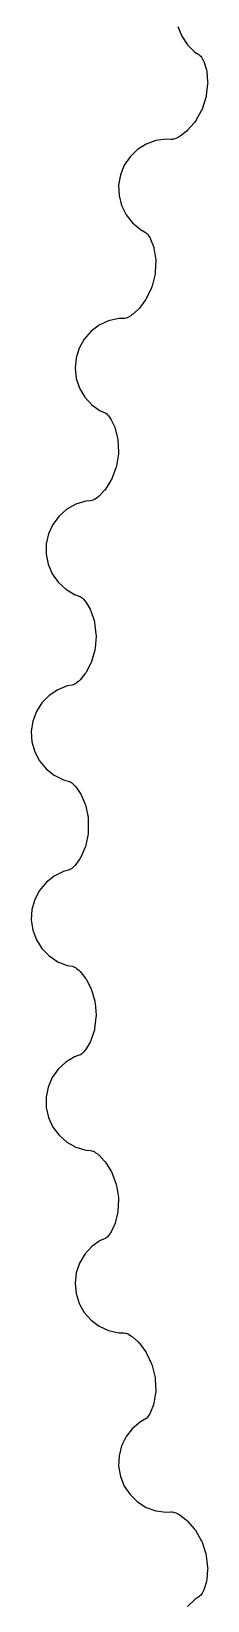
# Model space of a CAD drawing. Header units: metres. Extents: x -60 to 61, y -61 to 61.
# Drawn here: x -60.47 to -55.95, y -19.8 to 20.3 of the extents above; entities that cross this region are included whole.
import ezdxf

# ---------------------------------------------------------------- set-up
doc = ezdxf.new("R2010")
doc.units = ezdxf.units.M

msp = doc.modelspace()

# ---------------------------------------------------------------- linework, layer by layer
for p, q in [((-56.7132, 20.4183), (-56.6164, 20.1726)), ((-56.6164, 20.1726), (-56.4707, 19.9523)), ((-56.4707, 19.9523), (-56.2822, 19.7671)), ((-56.2822, 19.7671), (-56.178, 19.7006)), ((-56.178, 19.7006), (-56.1526, 19.6821)), ((-56.1526, 19.6821), (-56.1297, 19.6606)), ((-56.1297, 19.6606), (-56.1098, 19.6364)), ((-56.1098, 19.6364), (-56.0909, 19.606)), ((-56.0909, 19.606), (-56.0573, 19.5417)), ((-56.0573, 19.5417), (-56.0444, 19.5131)), ((-56.0444, 19.5131), (-56.0389, 19.4965)), ((-56.0389, 19.4965), (-55.9837, 19.3101)), ((-55.9837, 19.3101), (-55.9767, 19.2794)), ((-55.9767, 19.2794), (-55.9744, 19.2608)), ((-55.9744, 19.2608), (-55.952, 19.0027)), ((-55.9527, 18.9523), (-55.9872, 18.6553)), ((-55.9512, 18.9713), (-55.9527, 18.9523)), ((-55.952, 19.0027), (-55.9512, 18.9713)), ((-55.9981, 18.6059), (-56.0958, 18.3091)), ((-55.9928, 18.6244), (-55.9981, 18.6059)), ((-55.9872, 18.6553), (-55.9928, 18.6244)), ((-56.1164, 18.2629), (-56.2652, 18.0036)), ((-56.1075, 18.2799), (-56.1164, 18.2629)), ((-56.0958, 18.3091), (-56.1075, 18.2799)), ((-56.5027, 17.7342), (-56.6579, 17.617)), ((-56.4881, 17.7461), (-56.5027, 17.7342)), ((-56.4659, 17.7683), (-56.4881, 17.7461)), ((-56.2945, 17.9626), (-56.4659, 17.7683)), ((-56.2824, 17.9774), (-56.2945, 17.9626)), ((-56.2652, 18.0036), (-56.2824, 17.9774)), ((-57.748, 17.2762), (-57.9379, 17.0925)), ((-57.5241, 17.4164), (-57.748, 17.2762)), ((-57.2759, 17.507), (-57.5241, 17.4164)), ((-57.0143, 17.544), (-57.2759, 17.507)), ((-56.8911, 17.5355), (-57.0143, 17.544)), ((-56.8553, 17.5356), (-56.8911, 17.5355)), ((-56.8242, 17.5398), (-56.8553, 17.5356)), ((-56.7939, 17.548), (-56.8242, 17.5398)), ((-56.7648, 17.5599), (-56.7939, 17.548)), ((-56.6995, 17.5915), (-56.7648, 17.5599)), ((-56.6841, 17.5997), (-56.6995, 17.5915)), ((-56.6579, 17.617), (-56.6841, 17.5997)), ((-58.0854, 16.8734), (-58.1841, 16.6284)), ((-57.9379, 17.0925), (-58.0854, 16.8734)), ((-58.1841, 16.6284), (-58.2298, 16.3682)), ((-58.2298, 16.3682), (-58.2203, 16.1042)), ((-58.2203, 16.1042), (-58.1562, 15.8479)), ((-58.1562, 15.8479), (-58.0402, 15.6106)), ((-58.0402, 15.6106), (-57.8773, 15.4026)), ((-57.8773, 15.4026), (-57.6749, 15.233)), ((-57.6749, 15.233), (-57.5656, 15.175)), ((-57.5656, 15.175), (-57.5388, 15.1586)), ((-57.5388, 15.1586), (-57.5144, 15.1389)), ((-57.5144, 15.1389), (-57.4925, 15.1164)), ((-57.4925, 15.1164), (-57.4713, 15.0875)), ((-57.4713, 15.0875), (-57.4326, 15.0262)), ((-57.4326, 15.0262), (-57.4176, 14.9987)), ((-57.4176, 14.9987), (-57.4108, 14.9826)), ((-57.4108, 14.9826), (-57.341, 14.8011)), ((-57.341, 14.8011), (-57.3315, 14.7711)), ((-57.3315, 14.7711), (-57.3277, 14.7527)), ((-57.3277, 14.7527), (-57.2849, 14.4972)), ((-57.2816, 14.4469), (-57.2924, 14.1481)), ((-57.2849, 14.4972), (-57.2816, 14.466)), ((-57.2816, 14.466), (-57.2816, 14.4469)), ((-57.2993, 14.098), (-57.3731, 13.7944)), ((-57.2955, 14.1169), (-57.2993, 14.098)), ((-57.2924, 14.1481), (-57.2955, 14.1169)), ((-57.39, 13.7467), (-57.5177, 13.4764)), ((-57.3825, 13.7644), (-57.39, 13.7467)), ((-57.3731, 13.7944), (-57.3825, 13.7644)), ((-57.5437, 13.4332), (-57.6991, 13.2259)), ((-57.5328, 13.4489), (-57.5437, 13.4332)), ((-57.5177, 13.4764), (-57.5328, 13.4489)), ((-58.4858, 12.9011), (-58.726, 12.791)), ((-58.228, 12.9587), (-58.4858, 12.9011)), ((-58.1044, 12.96), (-58.228, 12.9587)), ((-58.0687, 12.963), (-58.1044, 12.96)), ((-58.0381, 12.9697), (-58.0687, 12.963)), ((-58.0085, 12.9803), (-58.0381, 12.9697)), ((-57.9805, 12.9944), (-58.0085, 12.9803)), ((-57.9179, 13.0311), (-57.9805, 12.9944)), ((-57.9032, 13.0405), (-57.9179, 13.0311)), ((-57.8784, 13.0599), (-57.9032, 13.0405)), ((-57.7331, 13.189), (-57.8784, 13.0599)), ((-57.7195, 13.202), (-57.7331, 13.189)), ((-57.6991, 13.2259), (-57.7195, 13.202)), ((-59.1127, 12.4353), (-59.2424, 12.2052)), ((-58.938, 12.6335), (-59.1127, 12.4353)), ((-58.726, 12.791), (-58.938, 12.6335)), ((-59.2424, 12.2052), (-59.3213, 11.9531)), ((-59.3213, 11.9531), (-59.3462, 11.6901)), ((-59.3462, 11.6901), (-59.3158, 11.4277)), ((-59.3158, 11.4277), (-59.2315, 11.1773)), ((-59.2315, 11.1773), (-59.097, 10.95)), ((-59.097, 10.95), (-58.9182, 10.7556)), ((-58.9182, 10.7556), (-58.7027, 10.6025)), ((-58.7027, 10.6025), (-58.5893, 10.5534)), ((-58.5893, 10.5534), (-58.5613, 10.5392)), ((-58.5613, 10.5392), (-58.5353, 10.5215)), ((-58.5353, 10.5215), (-58.5118, 10.5008)), ((-58.5118, 10.5008), (-58.4883, 10.4737)), ((-58.4883, 10.4737), (-58.4449, 10.4156)), ((-58.4449, 10.4156), (-58.4277, 10.3894)), ((-58.4277, 10.3894), (-58.4196, 10.3739)), ((-58.4196, 10.3739), (-58.3356, 10.1986)), ((-58.3356, 10.1986), (-58.3239, 10.1695)), ((-58.3239, 10.1695), (-58.3186, 10.1514)), ((-58.3186, 10.1514), (-58.2556, 9.9001)), ((-58.2556, 9.9001), (-58.2499, 9.86922)), ((-58.2499, 9.86922), (-58.2484, 9.85017)), ((-58.2484, 9.85017), (-58.2353, 9.55148)), ((-58.2383, 9.50101), (-58.2878, 9.19247)), ((-58.2359, 9.5201), (-58.2383, 9.50101)), ((-58.2353, 9.55148), (-58.2359, 9.5201)), ((-58.4195, 8.83537), (-58.4291, 8.81882)), ((-58.4066, 8.86398), (-58.4195, 8.83537)), ((-58.3008, 9.14362), (-58.4066, 8.86398)), ((-58.2947, 9.16185), (-58.3008, 9.14362)), ((-58.2878, 9.19247), (-58.2947, 9.16185)), ((-58.7331, 8.42012), (-58.7562, 8.39888)), ((-58.5984, 8.56041), (-58.7331, 8.42012)), ((-58.5859, 8.57446), (-58.5984, 8.56041)), ((-58.5675, 8.59988), (-58.5859, 8.57446)), ((-58.4291, 8.81882), (-58.5675, 8.59988)), ((-59.5566, 8.08484), (-59.7555, 7.9109)), ((-59.3259, 8.21358), (-59.5566, 8.08484)), ((-59.0736, 8.29152), (-59.3259, 8.21358)), ((-58.9504, 8.30264), (-59.0736, 8.29152)), ((-58.9151, 8.30841), (-58.9504, 8.30264)), ((-58.8851, 8.31758), (-58.9151, 8.30841)), ((-58.8564, 8.33043), (-58.8851, 8.31758)), ((-58.8296, 8.34677), (-58.8564, 8.33043)), ((-58.7702, 8.38835), (-58.8296, 8.34677)), ((-58.7562, 8.39888), (-58.7702, 8.38835)), ((-59.9138, 7.69954), (-60.0248, 7.45975)), ((-59.7555, 7.9109), (-59.9138, 7.69954)), ((-60.0248, 7.45975), (-60.0835, 7.20221)), ((-60.0835, 7.20221), (-60.0873, 6.93811)), ((-60.0873, 6.93811), (-60.0362, 6.67892)), ((-60.0362, 6.67892), (-59.9323, 6.43604)), ((-59.9323, 6.43604), (-59.7801, 6.22008)), ((-59.7801, 6.22008), (-59.5864, 6.04047)), ((-59.5864, 6.04047), (-59.3596, 5.90508)), ((-59.3596, 5.90508), (-59.2426, 5.86516)), ((-59.2426, 5.86516), (-59.2135, 5.85318)), ((-59.2135, 5.85318), (-59.1862, 5.83765)), ((-59.1862, 5.83765), (-59.1611, 5.81883)), ((-59.1611, 5.81883), (-59.1356, 5.79367)), ((-59.1356, 5.79367), (-59.0877, 5.73923)), ((-59.0877, 5.73923), (-59.0685, 5.7144)), ((-59.0685, 5.7144), (-59.0592, 5.69968)), ((-59.0592, 5.69968), (-58.9615, 5.53156)), ((-58.9615, 5.53156), (-58.9475, 5.50348)), ((-58.9475, 5.50348), (-58.9408, 5.48586)), ((-58.9408, 5.48586), (-58.858, 5.24039)), ((-58.858, 5.24039), (-58.8499, 5.21007)), ((-58.8499, 5.21007), (-58.8468, 5.19119)), ((-58.8468, 5.19119), (-58.8101, 4.89449)), ((-58.809, 4.84393), (-58.8338, 4.53242)), ((-58.8101, 4.89449), (-58.8082, 4.86314)), ((-58.8082, 4.86314), (-58.809, 4.84393)), ((-58.8429, 4.48268), (-58.9262, 4.19554)), ((-58.8383, 4.50136), (-58.8429, 4.48268)), ((-58.8338, 4.53242), (-58.8383, 4.50136)), ((-58.945, 4.14876), (-59.0656, 3.91951)), ((-58.9368, 4.16599), (-58.945, 4.14876)), ((-58.9262, 4.19554), (-58.9368, 4.16599)), ((-59.3597, 3.61285), (-59.3889, 3.60133)), ((-59.3322, 3.62794), (-59.3597, 3.61285)), ((-59.3068, 3.64636), (-59.3322, 3.62794)), ((-59.2508, 3.69255), (-59.3068, 3.64636)), ((-59.2377, 3.70415), (-59.2508, 3.69255)), ((-59.2164, 3.72716), (-59.2377, 3.70415)), ((-59.0933, 3.87769), (-59.2164, 3.72716)), ((-59.082, 3.8927), (-59.0933, 3.87769)), ((-59.0656, 3.91951), (-59.082, 3.8927)), ((-60.0107, 3.3275), (-60.1951, 3.13832)), ((-59.791, 3.47414), (-60.0107, 3.3275)), ((-59.5455, 3.5719), (-59.791, 3.47414)), ((-59.4237, 3.59277), (-59.5455, 3.5719)), ((-59.3889, 3.60133), (-59.4237, 3.59277)), ((-60.3362, 2.91501), (-60.4277, 2.66721)), ((-60.1951, 3.13832), (-60.3362, 2.91501)), ((-60.4277, 2.66721), (-60.4658, 2.40581)), ((-60.4658, 2.40581), (-60.4486, 2.14223)), ((-60.4486, 2.14223), (-60.377, 1.88791)), ((-60.377, 1.88791), (-60.2542, 1.65411)), ((-60.2542, 1.65411), (-60.0853, 1.45084)), ((-60.0853, 1.45084), (-59.878, 1.28722)), ((-59.878, 1.28722), (-59.6411, 1.17029)), ((-59.6411, 1.17029), (-59.5212, 1.13977)), ((-59.5212, 1.13977), (-59.4914, 1.13013)), ((-59.4914, 1.13013), (-59.4629, 1.11682)), ((-59.4629, 1.11682), (-59.4364, 1.10005)), ((-59.4364, 1.10005), (-59.409, 1.07706)), ((-59.409, 1.07706), (-59.3569, 1.02661)), ((-59.3569, 1.02661), (-59.3358, 1.0034)), ((-59.3358, 1.0034), (-59.3253, 0.9894)), ((-59.3253, 0.9894), (-59.2146, 0.82956)), ((-59.2146, 0.82956), (-59.1984, 0.80267)), ((-59.1984, 0.80267), (-59.1903, 0.78566)), ((-59.1903, 0.78566), (-59.0883, 0.54755)), ((-59.0883, 0.54755), (-59.0778, 0.51797)), ((-59.0778, 0.51797), (-59.0732, 0.4994)), ((-59.0732, 0.4994), (-59.0131, 0.20654)), ((-59.0131, 0.20654), (-59.0087, 0.17546)), ((-59.0087, 0.17546), (-59.0079, 0.15624)), ((-59.0079, 0.15624), (-59.0079, -0.15624)), ((-59.0131, -0.20654), (-59.0732, -0.49939)), ((-59.0099, -0.18756), (-59.0131, -0.20654)), ((-59.0079, -0.15624), (-59.0099, -0.18756)), ((-59.1903, -0.78565), (-59.2045, -0.81368)), ((-59.0883, -0.54753), (-59.1903, -0.78565)), ((-59.0815, -0.52969), (-59.0883, -0.54753)), ((-59.0732, -0.49939), (-59.0815, -0.52969)), ((-59.6411, -1.17029), (-59.878, -1.28722)), ((-59.5213, -1.13979), (-59.6411, -1.17029)), ((-59.4873, -1.12849), (-59.5213, -1.13979)), ((-59.4591, -1.11469), (-59.4873, -1.12849)), ((-59.4329, -1.09746), (-59.4591, -1.11469)), ((-59.409, -1.07707), (-59.4329, -1.09746)), ((-59.3569, -1.0266), (-59.409, -1.07707)), ((-59.3448, -1.01401), (-59.3569, -1.0266)), ((-59.3253, -0.98938), (-59.3448, -1.01401)), ((-59.2146, -0.82954), (-59.3253, -0.98938)), ((-59.2045, -0.81368), (-59.2146, -0.82954)), ((-60.0853, -1.45084), (-60.2542, -1.65411)), ((-59.878, -1.28722), (-60.0853, -1.45084)), ((-60.377, -1.88791), (-60.4486, -2.14223)), ((-60.2542, -1.65411), (-60.377, -1.88791)), ((-60.4486, -2.14223), (-60.4658, -2.40581)), ((-60.4658, -2.40581), (-60.4277, -2.66721)), ((-60.4277, -2.66721), (-60.3362, -2.91501)), ((-60.3362, -2.91501), (-60.1951, -3.13832)), ((-60.1951, -3.13832), (-60.0107, -3.3275)), ((-60.0107, -3.3275), (-59.791, -3.47414)), ((-59.791, -3.47414), (-59.5455, -3.57191)), ((-59.5455, -3.57191), (-59.4236, -3.5928)), ((-59.4236, -3.5928), (-59.3931, -3.60004)), ((-59.3931, -3.60004), (-59.3637, -3.61104)), ((-59.3637, -3.61104), (-59.3359, -3.62566)), ((-59.3359, -3.62566), (-59.3068, -3.64635)), ((-59.3068, -3.64635), (-59.2509, -3.69249)), ((-59.2509, -3.69249), (-59.228, -3.71394)), ((-59.228, -3.71394), (-59.2164, -3.72713)), ((-59.2164, -3.72713), (-59.0933, -3.87767)), ((-59.0933, -3.87767), (-59.075, -3.90318)), ((-59.075, -3.90318), (-59.0657, -3.91948)), ((-59.0657, -3.91948), (-58.945, -4.14873)), ((-58.945, -4.14873), (-58.9322, -4.17737)), ((-58.9322, -4.17737), (-58.9262, -4.19554)), ((-58.9262, -4.19554), (-58.8429, -4.4827)), ((-58.8429, -4.4827), (-58.8361, -4.51334)), ((-58.8361, -4.51334), (-58.8338, -4.53242)), ((-58.8338, -4.53242), (-58.809, -4.84393)), ((-58.8468, -5.19121), (-58.8526, -5.22206)), ((-58.8101, -4.8945), (-58.8468, -5.19121)), ((-58.8085, -4.87534), (-58.8101, -4.8945)), ((-58.809, -4.84393), (-58.8085, -4.87534)), ((-58.9615, -5.53152), (-59.0592, -5.69965)), ((-58.9527, -5.51491), (-58.9615, -5.53152)), ((-58.9408, -5.48586), (-58.9527, -5.51491)), ((-58.858, -5.2404), (-58.9408, -5.48586)), ((-58.8526, -5.22206), (-58.858, -5.2404)), ((-59.3596, -5.90506), (-59.5864, -6.04047)), ((-59.2426, -5.86514), (-59.3596, -5.90506)), ((-59.2096, -5.85121), (-59.2426, -5.86514)), ((-59.1826, -5.83521), (-59.2096, -5.85121)), ((-59.1578, -5.81595), (-59.1826, -5.83521)), ((-59.1357, -5.79373), (-59.1578, -5.81595)), ((-59.0877, -5.73927), (-59.1357, -5.79373)), ((-59.0766, -5.72575), (-59.0877, -5.73927)), ((-59.0592, -5.69965), (-59.0766, -5.72575)), ((-59.7801, -6.22008), (-59.9323, -6.43604)), ((-59.5864, -6.04047), (-59.7801, -6.22008)), ((-60.0362, -6.67892), (-60.0873, -6.93811)), ((-59.9323, -6.43604), (-60.0362, -6.67892)), ((-60.0873, -6.93811), (-60.0835, -7.20221)), ((-60.0835, -7.20221), (-60.0248, -7.45975)), ((-60.0248, -7.45975), (-59.9138, -7.69954)), ((-59.9138, -7.69954), (-59.7555, -7.9109)), ((-59.7555, -7.9109), (-59.5566, -8.08484)), ((-59.5566, -8.08484), (-59.3259, -8.21358)), ((-59.3259, -8.21358), (-59.0736, -8.29152)), ((-59.0736, -8.29152), (-58.9504, -8.30264)), ((-58.9504, -8.30264), (-58.9193, -8.30743)), ((-58.9193, -8.30743), (-58.8892, -8.31607)), ((-58.8892, -8.31607), (-58.8603, -8.32841)), ((-58.8603, -8.32841), (-58.8296, -8.34679)), ((-58.8296, -8.34679), (-58.7702, -8.38835)), ((-58.7702, -8.38835), (-58.7456, -8.40793)), ((-58.7456, -8.40793), (-58.7331, -8.42009)), ((-58.7331, -8.42009), (-58.5984, -8.56036)), ((-58.5984, -8.56036), (-58.5782, -8.58434)), ((-58.5782, -8.58434), (-58.5675, -8.59987)), ((-58.5675, -8.59987), (-58.4291, -8.81882)), ((-58.4291, -8.81882), (-58.414, -8.84634)), ((-58.414, -8.84634), (-58.4066, -8.86395)), ((-58.4066, -8.86395), (-58.3008, -9.14359)), ((-58.3008, -9.14359), (-58.2915, -9.17358)), ((-58.2915, -9.17358), (-58.2877, -9.19247)), ((-58.2877, -9.19247), (-58.2383, -9.50102)), ((-58.2353, -9.55148), (-58.2484, -9.85017)), ((-58.2383, -9.50102), (-58.2352, -9.53227)), ((-58.2352, -9.53227), (-58.2353, -9.55148)), ((-58.2556, -9.90012), (-58.3186, -10.1514)), ((-58.2517, -9.88139), (-58.2556, -9.90012)), ((-58.2484, -9.85017), (-58.2517, -9.88139)), ((-58.4449, -10.4157), (-58.4884, -10.4738)), ((-58.435, -10.4013), (-58.4449, -10.4157)), ((-58.4196, -10.3739), (-58.435, -10.4013)), ((-58.3356, -10.1985), (-58.4196, -10.3739)), ((-58.3282, -10.1813), (-58.3356, -10.1985)), ((-58.3186, -10.1514), (-58.3282, -10.1813)), ((-58.9182, -10.7556), (-59.097, -10.95)), ((-58.7028, -10.6025), (-58.9182, -10.7556)), ((-58.5893, -10.5534), (-58.7028, -10.6025)), ((-58.5576, -10.5369), (-58.5893, -10.5534)), ((-58.532, -10.5188), (-58.5576, -10.5369)), ((-58.5088, -10.4977), (-58.532, -10.5188)), ((-58.4884, -10.4738), (-58.5088, -10.4977)), ((-59.2315, -11.1773), (-59.3158, -11.4277)), ((-59.097, -10.95), (-59.2315, -11.1773)), ((-59.3158, -11.4277), (-59.3462, -11.6901)), ((-59.3462, -11.6901), (-59.3213, -11.9531)), ((-59.3213, -11.9531), (-59.2424, -12.2052)), ((-59.2424, -12.2052), (-59.1127, -12.4353)), ((-59.1127, -12.4353), (-58.938, -12.6335)), ((-58.938, -12.6335), (-58.726, -12.791)), ((-58.726, -12.791), (-58.4858, -12.9011)), ((-58.4858, -12.9011), (-58.228, -12.9587)), ((-58.228, -12.9587), (-58.1044, -12.96)), ((-58.1044, -12.96), (-58.0731, -12.9623)), ((-58.0731, -12.9623), (-58.0423, -12.9685)), ((-58.0423, -12.9685), (-58.0125, -12.9785)), ((-58.0125, -12.9785), (-57.9804, -12.9944)), ((-57.9804, -12.9944), (-57.9179, -13.0311)), ((-57.9179, -13.0311), (-57.8919, -13.0487)), ((-57.8919, -13.0487), (-57.8784, -13.0598)), ((-57.8784, -13.0598), (-57.7331, -13.189)), ((-57.7331, -13.189), (-57.711, -13.2113)), ((-57.711, -13.2113), (-57.6991, -13.2259)), ((-57.6991, -13.2259), (-57.5437, -13.4331)), ((-57.5437, -13.4331), (-57.5265, -13.4594)), ((-57.5265, -13.4594), (-57.5177, -13.4763)), ((-57.5177, -13.4763), (-57.39, -13.7467)), ((-57.39, -13.7467), (-57.3784, -13.7759)), ((-57.3784, -13.7759), (-57.3731, -13.7944)), ((-57.3731, -13.7944), (-57.2993, -14.098)), ((-57.2993, -14.098), (-57.2938, -14.1289)), ((-57.2938, -14.1289), (-57.2924, -14.1481)), ((-57.2924, -14.1481), (-57.2816, -14.4469)), ((-57.341, -14.8011), (-57.4108, -14.9826)), ((-57.3349, -14.7833), (-57.341, -14.8011)), ((-57.3278, -14.7527), (-57.3349, -14.7833)), ((-57.2849, -14.4972), (-57.3278, -14.7527)), ((-57.2825, -14.4783), (-57.2849, -14.4972)), ((-57.2816, -14.4469), (-57.2825, -14.4783)), ((-57.6749, -15.233), (-57.8773, -15.4026)), ((-57.5656, -15.175), (-57.6749, -15.233)), ((-57.5353, -15.156), (-57.5656, -15.175)), ((-57.5112, -15.136), (-57.5353, -15.156)), ((-57.4897, -15.113), (-57.5112, -15.136)), ((-57.4714, -15.0876), (-57.4897, -15.113)), ((-57.4327, -15.0262), (-57.4714, -15.0876)), ((-57.4239, -15.0111), (-57.4327, -15.0262)), ((-57.4108, -14.9826), (-57.4239, -15.0111)), ((-58.0402, -15.6106), (-58.1562, -15.8479)), ((-57.8773, -15.4026), (-58.0402, -15.6106)), ((-58.1562, -15.8479), (-58.2203, -16.1042)), ((-58.2203, -16.1042), (-58.2298, -16.3682)), ((-58.2298, -16.3682), (-58.1841, -16.6284)), ((-58.1841, -16.6284), (-58.0854, -16.8734)), ((-58.0854, -16.8734), (-57.9379, -17.0925)), ((-57.9379, -17.0925), (-57.748, -17.2762)), ((-57.748, -17.2762), (-57.5241, -17.4164)), ((-57.5241, -17.4164), (-57.2759, -17.507)), ((-57.2759, -17.507), (-57.0143, -17.544)), ((-57.0143, -17.544), (-56.891, -17.5355)), ((-56.891, -17.5355), (-56.8596, -17.5353)), ((-56.8596, -17.5353), (-56.8284, -17.539)), ((-56.8284, -17.539), (-56.798, -17.5466)), ((-56.798, -17.5466), (-56.7647, -17.5599)), ((-56.7647, -17.5599), (-56.6995, -17.5915)), ((-56.6995, -17.5915), (-56.6721, -17.607)), ((-56.6721, -17.607), (-56.6579, -17.617)), ((-56.6579, -17.617), (-56.5027, -17.7342)), ((-56.5027, -17.7342), (-56.4789, -17.7546)), ((-56.4789, -17.7546), (-56.4659, -17.7683)), ((-56.4659, -17.7683), (-56.2945, -17.9625)), ((-56.2945, -17.9625), (-56.2753, -17.9873)), ((-56.2753, -17.9873), (-56.2652, -18.0036)), ((-56.2652, -18.0036), (-56.1164, -18.2629)), ((-56.1164, -18.2629), (-56.1025, -18.291)), ((-56.1025, -18.291), (-56.0958, -18.3091)), ((-56.0958, -18.3091), (-55.9981, -18.6059)), ((-55.9981, -18.6059), (-55.9901, -18.6363)), ((-55.9901, -18.6363), (-55.9872, -18.6553)), ((-55.9872, -18.6553), (-55.9527, -18.9523)), ((-55.952, -19.0027), (-55.9744, -19.2608)), ((-55.9527, -18.9523), (-55.9511, -18.9836)), ((-55.9511, -18.9836), (-55.952, -19.0027)), ((-56.1073, -19.6328), (-56.1268, -19.6574)), ((-56.091, -19.606), (-56.1073, -19.6328)), ((-56.0573, -19.5417), (-56.091, -19.606)), ((-56.0497, -19.526), (-56.0573, -19.5417)), ((-56.0389, -19.4965), (-56.0497, -19.526)), ((-55.9837, -19.3101), (-56.0389, -19.4965)), ((-55.9791, -19.2918), (-55.9837, -19.3101)), ((-55.9744, -19.2608), (-55.9791, -19.2918)), ((-56.2822, -19.7671), (-56.4707, -19.9523)), ((-56.178, -19.7007), (-56.2822, -19.7671)), ((-56.1493, -19.6793), (-56.178, -19.7007)), ((-56.1268, -19.6574), (-56.1493, -19.6793))]:
    msp.add_line(p, q)

doc.saveas('drawing.dxf')
